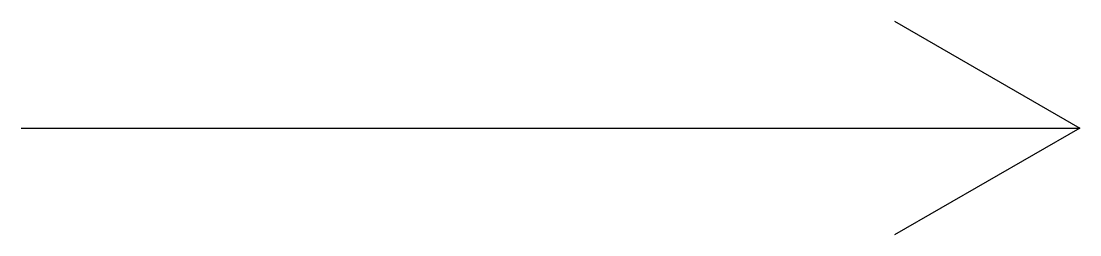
# Model space of a CAD drawing. Extents: x 0.5 to 4, y -0.35 to 0.35.
import ezdxf

# ---------------------------------------------------------------- set-up
doc = ezdxf.new("R2010")
doc.units = 0
doc.layers.get('0').update_dxf_attribs({"linetype": 'CONTINUOUS'})

msp = doc.modelspace()

# ---------------------------------------------------------------- linework, layer by layer
at = {"color": 0, "linetype": 'CONTINUOUS'}
msp.add_line((0.5, 0), (4, 0), dxfattribs=at)
at = {"color": 0, "linetype": 'CONTINUOUS', "flags": 128}
msp.add_lwpolyline([(3.3877, 0.3535), (4, 0), (3.3877, -0.3535)], dxfattribs=at)

doc.saveas('drawing.dxf')
